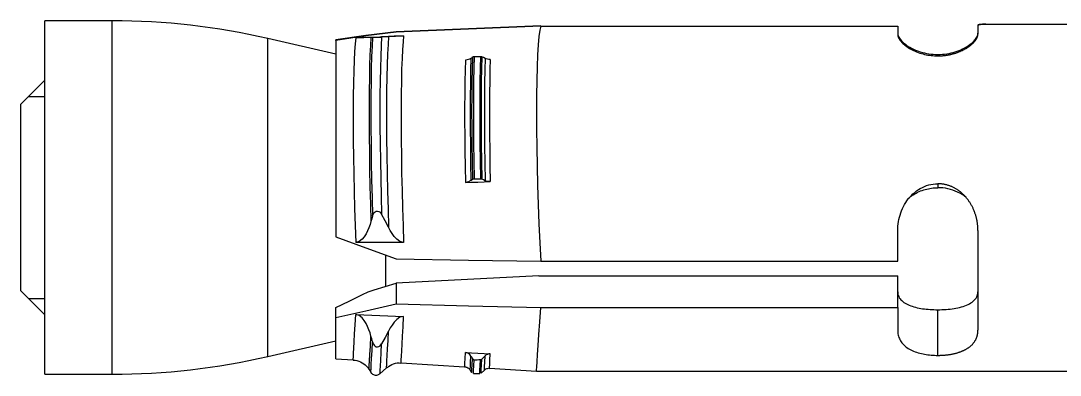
# Model space of a CAD drawing. Header units: millimetres. Extents: x 296 to 4896, y 152 to 3333.
# Drawn here: x 2811.9 to 2863.7, y 1322.6 to 1340.3 of the extents above; entities that cross this region are included whole.
import ezdxf

# ---------------------------------------------------------------- set-up
doc = ezdxf.new("R2010")
doc.units = ezdxf.units.MM
doc.linetypes.add('DASHED', pattern=[0.25, 0.15625, -0.09375])
doc.layers.add('1', color=1, linetype='DASHED')

# ---------------------------------------------------------------- blocks, each defined once
blk = doc.blocks.new('HSL-3-G M12-50')
at = {"layer": '1', "color": 3, "linetype": 'Continuous'}
for p, q in [((-144.445, 8.8), (-147.8, 8.8)), ((-147.8, 0), (-147.8, 8.8)), ((-105.3, 8.535), (-105.3, 8.137)), ((-101.3, 8.566), (-101.3, 8.137)), ((-133.3, 7.135), (-136.684, 7.916)), ((-133.3, 7.816), (-133.3, 7.85)), ((-133.3, 7.816), (-133.3, -1.952)), ((-130.3, 8.259), (-130.3, 8.24)), ((-147.8, 5.851), (-149, 4.65)), ((-148.613, 5.036), (-147.798, 5.036)), ((-149, 0), (-149, 4.65)), ((-149, -4.651), (-149, 0)), ((-147.8, -8.8), (-147.8, 0)), ((-105.3, -3.169), (-105.3, -1.651)), ((-101.3, -1.65), (-101.3, -6.61)), ((-130.8, -4.422), (-130.8, -2.88)), ((-149, -4.651), (-147.8, -5.851)), ((-130.3, -4.263), (-130.3, -5.295)), ((-148.613, -5.036), (-147.798, -5.036)), ((-133.3, -5.981), (-133.3, -5.478)), ((-105.3, -5.484), (-105.3, -6.61)), ((-133.3, -8.038), (-133.3, -5.981)), ((-136.684, -7.916), (-133.3, -7.135)), ((-133.3, -8.038), (-132.434, -8.091)), ((-130.05, -8.237), (-126.882, -8.431)), ((-147.8, -8.8), (-144.445, -8.8)), ((-131.642, -8.567), (-131.556, -8.708)), ((-131.101, -8.776), (-130.774, -8.486)), ((-126.605, -8.597), (-126.531, -8.719)), ((-126.445, -8.767), (-126.13, -8.767)), ((-126.064, -8.742), (-125.897, -8.594)), ((-125.644, -8.507), (-123.296, -8.65)), ((-123.3, -8.65), (-93.3, -8.65))]:
    blk.add_line(p, q, dxfattribs=at)
at = {"layer": '1', "color": 1, "linetype": 'Continuous'}
for p, q in [((-144.445, 0), (-144.445, 8.8)), ((-136.684, 0), (-136.684, 7.916)), ((-144.445, -8.8), (-144.445, 0)), ((-136.684, -7.916), (-136.684, 0))]:
    blk.add_line(p, q, dxfattribs=at)
at = {"layer": '1', "color": 3, "linetype": 'Continuous'}
for points in [[(-123.079, 8.555, 0), (-126.694, 8.408, 0), (-130.3, 8.259, 0)], [(-123.079, 8.535, 0), (-126.694, 8.389, 0), (-130.3, 8.24, 0)], [(-123.079, 8.535, 0), (-123.138, 8.326, 0), (-123.185, 8.016, 0), (-123.222, 7.604, 0), (-123.251, 7.099, 0), (-123.273, 6.508, 0), (-123.288, 5.834, 0), (-123.297, 5.084, 0), (-123.3, 4.27, 0), (-123.297, 3.406, 0), (-123.288, 2.505, 0), (-123.273, 1.568, 0), (-123.251, 0.611, 0), (-123.223, -0.347, 0), (-123.186, -1.306, 0), (-123.138, -2.252, 0), (-123.079, -3.169, 0)], [(-123.079, 8.535, 0), (-114.189, 8.535, 0), (-105.3, 8.535, 0)], [(-100.9, 8.629, 0), (-100.943, 8.628, 0), (-100.986, 8.628, 0), (-101.027, 8.627, 0), (-101.068, 8.625, 0), (-101.11, 8.623, 0), (-101.148, 8.621, 0), (-101.183, 8.618, 0), (-101.214, 8.614, 0), (-101.241, 8.61, 0), (-101.263, 8.605, 0), (-101.28, 8.6, 0), (-101.291, 8.595, 0), (-101.298, 8.589, 0), (-101.3, 8.583, 0)], [(-100.9, 8.619, 0), (-100.938, 8.619, 0), (-100.975, 8.618, 0), (-101.012, 8.617, 0), (-101.047, 8.616, 0), (-101.081, 8.614, 0), (-101.112, 8.612, 0), (-101.142, 8.61, 0), (-101.169, 8.608, 0), (-101.194, 8.605, 0), (-101.216, 8.601, 0), (-101.236, 8.598, 0), (-101.253, 8.594, 0), (-101.267, 8.59, 0), (-101.279, 8.586, 0), (-101.288, 8.581, 0), (-101.295, 8.576, 0), (-101.298, 8.571, 0), (-101.3, 8.566, 0)], [(-93.3, 8.619, 0), (-97.1, 8.619, 0), (-100.9, 8.619, 0)], [(-130.3, 8.259, 0), (-131.807, 8.076, 0), (-133.3, 7.85, 0)], [(-130.3, 8.24, 0), (-131.807, 8.049, 0), (-133.3, 7.816, 0)], [(-132.307, 7.951, 0), (-131.107, 8, 0), (-129.92, 8.049, 0)], [(-131.549, 7.975, 0), (-131.595, 7.974, 0), (-131.651, 7.973, 0), (-131.715, 7.971, 0), (-131.791, 7.969, 0), (-131.88, 7.966, 0), (-131.989, 7.963, 0), (-132.129, 7.958, 0), (-132.307, 7.951, 0)], [(-131.47, 7.976, 0), (-131.51, 7.975, 0), (-131.549, 7.975, 0)], [(-131.47, 7.976, 0), (-131.45, 7.976, 0), (-131.424, 7.977, 0), (-131.389, 7.978, 0), (-131.343, 7.98, 0), (-131.285, 7.982, 0), (-131.215, 7.985, 0), (-131.15, 7.988, 0), (-131.096, 7.99, 0), (-131.052, 7.992, 0), (-131.017, 7.994, 0)], [(-130.671, 8.013, 0), (-130.838, 8.003, 0), (-131.017, 7.994, 0)], [(-129.92, 8.049, 0), (-130.11, 8.04, 0), (-130.264, 8.033, 0), (-130.388, 8.027, 0), (-130.495, 8.022, 0), (-130.588, 8.017, 0), (-130.671, 8.013, 0)], [(-105.3, 8.179, 0), (-105.298, 8.141, 0), (-105.291, 8.102, 0), (-105.279, 8.062, 0), (-105.263, 8.02, 0), (-105.241, 7.978, 0), (-105.215, 7.934, 0), (-105.184, 7.89, 0), (-105.149, 7.845, 0), (-105.109, 7.799, 0), (-105.064, 7.754, 0), (-105.014, 7.708, 0), (-104.96, 7.662, 0), (-104.901, 7.616, 0), (-104.837, 7.571, 0), (-104.769, 7.526, 0), (-104.696, 7.482, 0), (-104.619, 7.44, 0), (-104.537, 7.399, 0), (-104.451, 7.36, 0), (-104.362, 7.323, 0), (-104.268, 7.288, 0), (-104.171, 7.256, 0), (-104.07, 7.227, 0), (-103.966, 7.201, 0), (-103.859, 7.179, 0), (-103.751, 7.16, 0), (-103.64, 7.145, 0), (-103.527, 7.135, 0), (-103.414, 7.129, 0), (-103.3, 7.126, 0)], [(-105.3, 8.137, 0), (-105.298, 8.103, 0), (-105.293, 8.068, 0), (-105.284, 8.032, 0), (-105.272, 7.996, 0), (-105.257, 7.959, 0), (-105.238, 7.921, 0), (-105.215, 7.883, 0), (-105.189, 7.844, 0), (-105.16, 7.804, 0), (-105.125, 7.762, 0), (-105.086, 7.719, 0), (-105.044, 7.677, 0), (-104.998, 7.635, 0), (-104.949, 7.592, 0), (-104.895, 7.55, 0), (-104.838, 7.509, 0), (-104.778, 7.468, 0), (-104.714, 7.429, 0), (-104.648, 7.39, 0), (-104.579, 7.353, 0), (-104.507, 7.318, 0), (-104.433, 7.284, 0), (-104.356, 7.252, 0), (-104.279, 7.223, 0), (-104.2, 7.196, 0), (-104.119, 7.171, 0), (-104.036, 7.148, 0), (-103.957, 7.128, 0), (-103.877, 7.111, 0), (-103.797, 7.096, 0), (-103.716, 7.083, 0), (-103.634, 7.072, 0), (-103.552, 7.064, 0), (-103.468, 7.058, 0), (-103.385, 7.055, 0), (-103.3, 7.054, 0)], [(-103.3, 7.127, 0), (-103.186, 7.129, 0), (-103.073, 7.135, 0), (-102.961, 7.146, 0), (-102.85, 7.161, 0), (-102.741, 7.179, 0), (-102.634, 7.202, 0), (-102.531, 7.228, 0), (-102.43, 7.257, 0), (-102.333, 7.289, 0), (-102.239, 7.323, 0), (-102.149, 7.36, 0), (-102.063, 7.399, 0), (-101.981, 7.44, 0), (-101.904, 7.483, 0), (-101.831, 7.526, 0), (-101.763, 7.571, 0), (-101.699, 7.616, 0), (-101.64, 7.662, 0), (-101.586, 7.708, 0), (-101.536, 7.754, 0), (-101.491, 7.8, 0), (-101.451, 7.845, 0), (-101.416, 7.89, 0), (-101.385, 7.935, 0), (-101.359, 7.978, 0), (-101.337, 8.021, 0), (-101.321, 8.062, 0), (-101.31, 8.102, 0), (-101.304, 8.141, 0), (-101.3, 8.179, 0)], [(-103.3, 7.054, 0), (-103.267, 7.055, 0), (-103.234, 7.055, 0), (-103.201, 7.056, 0), (-103.168, 7.057, 0), (-103.135, 7.059, 0), (-103.103, 7.061, 0), (-103.07, 7.063, 0), (-103.038, 7.066, 0), (-103.005, 7.069, 0), (-102.973, 7.072, 0), (-102.941, 7.076, 0), (-102.909, 7.08, 0), (-102.877, 7.085, 0), (-102.845, 7.09, 0), (-102.814, 7.095, 0), (-102.782, 7.1, 0), (-102.751, 7.106, 0), (-102.719, 7.112, 0), (-102.688, 7.119, 0), (-102.657, 7.126, 0), (-102.626, 7.133, 0), (-102.595, 7.141, 0), (-102.564, 7.148, 0), (-102.531, 7.157, 0), (-102.499, 7.166, 0), (-102.467, 7.176, 0), (-102.435, 7.185, 0), (-102.403, 7.195, 0), (-102.372, 7.206, 0), (-102.341, 7.217, 0), (-102.311, 7.228, 0), (-102.28, 7.239, 0), (-102.25, 7.251, 0), (-102.22, 7.263, 0), (-102.191, 7.275, 0), (-102.161, 7.288, 0), (-102.131, 7.301, 0), (-102.103, 7.314, 0), (-102.074, 7.328, 0), (-102.046, 7.342, 0), (-102.018, 7.356, 0), (-101.991, 7.37, 0), (-101.964, 7.384, 0), (-101.938, 7.399, 0), (-101.911, 7.414, 0), (-101.886, 7.429, 0), (-101.861, 7.445, 0), (-101.836, 7.46, 0), (-101.812, 7.476, 0), (-101.788, 7.492, 0), (-101.765, 7.508, 0), (-101.742, 7.524, 0), (-101.72, 7.54, 0), (-101.698, 7.556, 0), (-101.677, 7.573, 0), (-101.656, 7.589, 0), (-101.636, 7.606, 0), (-101.616, 7.623, 0), (-101.598, 7.639, 0), (-101.58, 7.655, 0), (-101.562, 7.672, 0), (-101.545, 7.688, 0), (-101.528, 7.705, 0), (-101.512, 7.722, 0), (-101.497, 7.738, 0), (-101.482, 7.755, 0), (-101.467, 7.771, 0), (-101.454, 7.788, 0), (-101.44, 7.805, 0), (-101.428, 7.82, 0), (-101.417, 7.836, 0), (-101.406, 7.851, 0), (-101.396, 7.866, 0), (-101.386, 7.881, 0), (-101.377, 7.897, 0), (-101.368, 7.912, 0), (-101.36, 7.926, 0), (-101.352, 7.941, 0), (-101.345, 7.956, 0), (-101.338, 7.971, 0), (-101.332, 7.985, 0), (-101.327, 7.999, 0), (-101.322, 8.014, 0), (-101.317, 8.028, 0), (-101.313, 8.042, 0), (-101.31, 8.056, 0), (-101.307, 8.07, 0), (-101.304, 8.084, 0), (-101.302, 8.097, 0), (-101.301, 8.111, 0), (-101.3, 8.124, 0), (-101.3, 8.137, 0)], [(-126.565, 6.929, 0), (-126.615, 6.894, 0), (-126.68, 6.867, 0), (-126.757, 6.848, 0), (-126.841, 6.839, 0)], [(-126.565, 6.929, 0), (-126.528, 6.961, 0), (-126.491, 6.994, 0)], [(-126.491, 6.994, 0), (-126.508, 6.414, 0), (-126.521, 5.768, 0), (-126.528, 5.063, 0), (-126.531, 4.304, 0), (-126.528, 3.501, 0), (-126.521, 2.661, 0), (-126.508, 1.793, 0), (-126.491, 0.906, 0)], [(-126.491, 6.994, 0), (-126.486, 6.998, 0), (-126.479, 7.002, 0), (-126.472, 7.006, 0), (-126.464, 7.009, 0), (-126.456, 7.012, 0), (-126.447, 7.015, 0), (-126.437, 7.017, 0), (-126.427, 7.018, 0), (-126.417, 7.019, 0), (-126.406, 7.019, 0)], [(-126.406, 7.019, 0), (-126.327, 7.019, 0), (-126.248, 7.019, 0), (-126.17, 7.019, 0), (-126.091, 7.018, 0)], [(-126.091, 7.018, 0), (-126.079, 7.018, 0), (-126.067, 7.017, 0), (-126.055, 7.015, 0), (-126.044, 7.012, 0), (-126.034, 7.009, 0), (-126.024, 7.005, 0)], [(-126.024, 7.005, 0), (-126.042, 6.425, 0), (-126.054, 5.779, 0), (-126.061, 5.074, 0), (-126.064, 4.315, 0), (-126.061, 3.512, 0), (-126.054, 2.672, 0), (-126.042, 1.804, 0), (-126.024, 0.917, 0)], [(-125.857, 6.925, 0), (-125.94, 6.965, 0), (-126.024, 7.005, 0)], [(-125.603, 6.877, 0), (-125.672, 6.879, 0), (-125.74, 6.888, 0), (-125.802, 6.903, 0), (-125.857, 6.925, 0)], [(-126.565, 0.841, 0), (-126.615, 0.807, 0), (-126.68, 0.779, 0), (-126.757, 0.76, 0), (-126.841, 0.752, 0)], [(-126.841, 0.752, 0), (-126.532, 0.761, 0), (-126.222, 0.771, 0), (-125.912, 0.78, 0), (-125.603, 0.79, 0)], [(-126.565, 0.841, 0), (-126.528, 0.874, 0), (-126.491, 0.906, 0)], [(-126.491, 0.906, 0), (-126.486, 0.91, 0), (-126.479, 0.915, 0), (-126.472, 0.918, 0), (-126.464, 0.922, 0), (-126.456, 0.925, 0), (-126.447, 0.927, 0), (-126.437, 0.929, 0), (-126.427, 0.93, 0), (-126.417, 0.931, 0), (-126.406, 0.932, 0)], [(-126.406, 0.932, 0), (-126.327, 0.931, 0), (-126.248, 0.931, 0), (-126.17, 0.931, 0), (-126.091, 0.931, 0)], [(-126.091, 0.931, 0), (-126.079, 0.93, 0), (-126.067, 0.929, 0), (-126.055, 0.927, 0), (-126.044, 0.924, 0), (-126.034, 0.921, 0), (-126.024, 0.917, 0)], [(-125.857, 0.837, 0), (-125.94, 0.877, 0), (-126.024, 0.917, 0)], [(-125.603, 0.79, 0), (-125.672, 0.791, 0), (-125.74, 0.8, 0), (-125.802, 0.816, 0), (-125.857, 0.837, 0)], [(-105.3, -1.651, 0), (-105.298, -1.539, 0), (-105.291, -1.427, 0), (-105.279, -1.316, 0), (-105.263, -1.204, 0), (-105.241, -1.093, 0), (-105.215, -0.983, 0), (-105.184, -0.874, 0), (-105.149, -0.767, 0), (-105.109, -0.66, 0), (-105.064, -0.556, 0), (-105.014, -0.454, 0), (-104.96, -0.354, 0), (-104.901, -0.256, 0), (-104.837, -0.161, 0), (-104.769, -0.07, 0), (-104.696, 0.018, 0), (-104.619, 0.102, 0), (-104.537, 0.181, 0), (-104.451, 0.256, 0), (-104.362, 0.326, 0), (-104.268, 0.391, 0), (-104.171, 0.45, 0), (-104.07, 0.503, 0), (-103.966, 0.55, 0), (-103.859, 0.59, 0), (-103.751, 0.624, 0), (-103.64, 0.65, 0), (-103.527, 0.668, 0), (-103.414, 0.678, 0), (-103.3, 0.683, 0)], [(-101.3, -1.65, 0), (-101.3, -1.614, 0), (-101.301, -1.578, 0), (-101.302, -1.543, 0), (-101.304, -1.507, 0), (-101.306, -1.472, 0), (-101.308, -1.436, 0), (-101.311, -1.401, 0), (-101.315, -1.365, 0), (-101.319, -1.33, 0), (-101.323, -1.295, 0), (-101.328, -1.26, 0), (-101.334, -1.225, 0), (-101.34, -1.19, 0), (-101.346, -1.156, 0), (-101.353, -1.121, 0), (-101.36, -1.086, 0), (-101.368, -1.052, 0), (-101.376, -1.017, 0), (-101.384, -0.983, 0), (-101.394, -0.949, 0), (-101.403, -0.914, 0), (-101.413, -0.88, 0), (-101.424, -0.846, 0), (-101.435, -0.813, 0), (-101.447, -0.778, 0), (-101.459, -0.742, 0), (-101.472, -0.707, 0), (-101.486, -0.672, 0), (-101.5, -0.637, 0), (-101.515, -0.602, 0), (-101.53, -0.568, 0), (-101.545, -0.534, 0), (-101.561, -0.5, 0), (-101.578, -0.467, 0), (-101.595, -0.434, 0), (-101.613, -0.401, 0), (-101.631, -0.368, 0), (-101.649, -0.335, 0), (-101.669, -0.303, 0), (-101.688, -0.271, 0), (-101.709, -0.239, 0), (-101.729, -0.208, 0), (-101.75, -0.177, 0), (-101.772, -0.147, 0), (-101.794, -0.117, 0), (-101.816, -0.088, 0), (-101.839, -0.059, 0), (-101.862, -0.03, 0), (-101.886, -0.002, 0), (-101.91, 0.026, 0), (-101.934, 0.053, 0), (-101.959, 0.08, 0), (-101.984, 0.106, 0), (-102.01, 0.132, 0), (-102.036, 0.157, 0), (-102.062, 0.182, 0), (-102.089, 0.206, 0), (-102.115, 0.23, 0), (-102.143, 0.253, 0), (-102.17, 0.275, 0), (-102.199, 0.298, 0), (-102.226, 0.319, 0), (-102.254, 0.339, 0), (-102.283, 0.359, 0), (-102.311, 0.379, 0), (-102.34, 0.397, 0), (-102.369, 0.416, 0), (-102.398, 0.433, 0), (-102.428, 0.45, 0), (-102.458, 0.467, 0), (-102.488, 0.483, 0), (-102.518, 0.498, 0), (-102.548, 0.513, 0), (-102.578, 0.527, 0), (-102.607, 0.54, 0), (-102.636, 0.552, 0), (-102.666, 0.564, 0), (-102.695, 0.575, 0), (-102.724, 0.586, 0), (-102.754, 0.596, 0), (-102.783, 0.605, 0), (-102.813, 0.615, 0), (-102.843, 0.623, 0), (-102.873, 0.631, 0), (-102.903, 0.638, 0), (-102.933, 0.645, 0), (-102.963, 0.651, 0), (-102.993, 0.657, 0), (-103.023, 0.662, 0), (-103.054, 0.667, 0), (-103.084, 0.671, 0), (-103.115, 0.675, 0), (-103.145, 0.678, 0), (-103.176, 0.68, 0), (-103.207, 0.682, 0), (-103.238, 0.683, 0), (-103.269, 0.684, 0), (-103.3, 0.685, 0)], [(-104.776, -0.056, 0), (-104.716, -0.004, 0), (-104.653, 0.047, 0), (-104.588, 0.094, 0), (-104.52, 0.14, 0), (-104.45, 0.183, 0), (-104.378, 0.223, 0), (-104.305, 0.26, 0), (-104.231, 0.294, 0), (-104.155, 0.326, 0), (-104.077, 0.355, 0), (-104, 0.381, 0), (-103.925, 0.403, 0), (-103.849, 0.422, 0), (-103.772, 0.439, 0), (-103.695, 0.453, 0), (-103.617, 0.465, 0), (-103.539, 0.474, 0), (-103.46, 0.481, 0), (-103.38, 0.484, 0), (-103.3, 0.486, 0)], [(-101.888, 0.001, 0), (-101.988, 0.078, 0), (-102.093, 0.15, 0), (-102.203, 0.214, 0), (-102.316, 0.271, 0), (-102.432, 0.322, 0), (-102.551, 0.366, 0), (-102.673, 0.403, 0), (-102.796, 0.433, 0), (-102.921, 0.457, 0), (-103.047, 0.474, 0), (-103.173, 0.482, 0), (-103.3, 0.487, 0)], [(-131.47, -0.919, 0), (-131.51, -1.057, 0), (-131.549, -1.195, 0)], [(-131.47, -0.919, 0), (-131.45, -0.862, 0), (-131.424, -0.807, 0), (-131.389, -0.755, 0), (-131.343, -0.71, 0), (-131.285, -0.68, 0), (-131.215, -0.674, 0), (-131.15, -0.696, 0), (-131.096, -0.736, 0), (-131.052, -0.784, 0), (-131.017, -0.837, 0)], [(-130.671, -1.483, 0), (-130.838, -1.158, 0), (-131.017, -0.837, 0)], [(-131.549, -1.195, 0), (-131.595, -1.352, 0), (-131.651, -1.507, 0), (-131.715, -1.66, 0), (-131.791, -1.809, 0), (-131.88, -1.952, 0), (-131.989, -2.084, 0), (-132.129, -2.194, 0), (-132.307, -2.242, 0)], [(-129.92, -2.244, 0), (-130.11, -2.191, 0), (-130.264, -2.076, 0), (-130.388, -1.939, 0), (-130.495, -1.792, 0), (-130.588, -1.64, 0), (-130.671, -1.483, 0)], [(-133.3, -1.952, 0), (-131.807, -2.511, 0), (-130.3, -3.06, 0)], [(-129.92, -2.244, 0), (-131.107, -2.243, 0), (-132.307, -2.242, 0)], [(-130.3, -3.06, 0), (-126.694, -3.115, 0), (-123.079, -3.169, 0)], [(-123.079, -3.169, 0), (-114.189, -3.169, 0), (-105.3, -3.169, 0)], [(-123.19, -3.899, 0), (-126.745, -4.082, 0), (-130.3, -4.263, 0)], [(-123.19, -3.899, 0), (-114.245, -3.899, 0), (-105.3, -3.899, 0)], [(-105.3, -5.484, 0), (-105.3, -4.692, 0), (-105.3, -3.899, 0)], [(-131.964, -4.831, 0), (-131.683, -4.707, 0), (-131.396, -4.607, 0)], [(-131.396, -4.607, 0), (-130.846, -4.437, 0), (-130.3, -4.263, 0)], [(-133.3, -5.478, 0), (-132.631, -5.156, 0), (-131.964, -4.831, 0)], [(-105.3, -4.7, 0), (-105.297, -4.761, 0), (-105.287, -4.821, 0), (-105.271, -4.879, 0), (-105.248, -4.936, 0), (-105.219, -4.99, 0), (-105.183, -5.041, 0), (-105.143, -5.091, 0), (-105.097, -5.138, 0), (-105.046, -5.182, 0), (-104.99, -5.224, 0), (-104.929, -5.263, 0), (-104.865, -5.3, 0), (-104.796, -5.334, 0), (-104.724, -5.365, 0), (-104.649, -5.395, 0), (-104.571, -5.421, 0), (-104.49, -5.446, 0), (-104.407, -5.468, 0), (-104.322, -5.489, 0), (-104.235, -5.507, 0), (-104.146, -5.523, 0), (-104.056, -5.538, 0), (-103.964, -5.55, 0), (-103.872, -5.561, 0), (-103.778, -5.57, 0), (-103.683, -5.578, 0), (-103.588, -5.583, 0), (-103.492, -5.587, 0), (-103.396, -5.589, 0), (-103.3, -5.59, 0)], [(-103.3, -5.59, 0), (-103.197, -5.589, 0), (-103.094, -5.587, 0), (-102.992, -5.582, 0), (-102.89, -5.576, 0), (-102.789, -5.567, 0), (-102.689, -5.557, 0), (-102.59, -5.544, 0), (-102.492, -5.53, 0), (-102.397, -5.513, 0), (-102.303, -5.494, 0), (-102.211, -5.473, 0), (-102.122, -5.449, 0), (-102.035, -5.423, 0), (-101.951, -5.395, 0), (-101.871, -5.363, 0), (-101.794, -5.329, 0), (-101.721, -5.292, 0), (-101.653, -5.252, 0), (-101.59, -5.209, 0), (-101.532, -5.164, 0), (-101.48, -5.115, 0), (-101.434, -5.063, 0), (-101.394, -5.009, 0), (-101.36, -4.951, 0), (-101.333, -4.892, 0), (-101.315, -4.83, 0), (-101.305, -4.765, 0), (-101.3, -4.7, 0)], [(-133.3, -5.981, 0), (-131.807, -5.653, 0), (-130.3, -5.295, 0)], [(-130.3, -5.295, 0), (-126.694, -5.39, 0), (-123.079, -5.484, 0)], [(-123.3, -8.65, 0), (-123.297, -8.597, 0), (-123.288, -8.44, 0), (-123.272, -8.179, 0), (-123.25, -7.819, 0), (-123.222, -7.366, 0), (-123.185, -6.821, 0), (-123.138, -6.191, 0), (-123.079, -5.484, 0)], [(-123.079, -5.484, 0), (-114.189, -5.484, 0), (-105.3, -5.484, 0)], [(-132.307, -5.825, 0), (-131.107, -5.874, 0), (-129.92, -5.923, 0)], [(-131.549, -6.905, 0), (-131.595, -6.746, 0), (-131.651, -6.589, 0), (-131.715, -6.433, 0), (-131.791, -6.28, 0), (-131.88, -6.133, 0), (-131.989, -5.996, 0), (-132.129, -5.881, 0), (-132.307, -5.825, 0)], [(-129.92, -5.923, 0), (-130.11, -5.968, 0), (-130.264, -6.076, 0), (-130.388, -6.209, 0), (-130.495, -6.351, 0), (-130.588, -6.5, 0), (-130.671, -6.654, 0)], [(-130.671, -6.654, 0), (-130.838, -6.972, 0), (-131.017, -7.286, 0)], [(-105.3, -6.61, 0), (-105.298, -6.674, 0), (-105.293, -6.736, 0), (-105.284, -6.796, 0), (-105.272, -6.856, 0), (-105.257, -6.914, 0), (-105.238, -6.971, 0), (-105.215, -7.026, 0), (-105.189, -7.08, 0), (-105.16, -7.133, 0), (-105.125, -7.188, 0), (-105.086, -7.24, 0), (-105.044, -7.29, 0), (-104.998, -7.339, 0), (-104.949, -7.386, 0), (-104.895, -7.431, 0), (-104.838, -7.473, 0), (-104.778, -7.514, 0), (-104.714, -7.552, 0), (-104.648, -7.588, 0), (-104.579, -7.622, 0), (-104.507, -7.653, 0), (-104.433, -7.682, 0), (-104.356, -7.709, 0), (-104.279, -7.733, 0), (-104.2, -7.755, 0), (-104.119, -7.775, 0), (-104.036, -7.793, 0), (-103.957, -7.808, 0), (-103.877, -7.821, 0), (-103.797, -7.832, 0), (-103.716, -7.842, 0), (-103.634, -7.849, 0), (-103.552, -7.855, 0), (-103.468, -7.86, 0), (-103.385, -7.862, 0), (-103.3, -7.863, 0)], [(-103.3, -7.863, 0), (-103.269, -7.863, 0), (-103.238, -7.862, 0), (-103.207, -7.862, 0), (-103.176, -7.861, 0), (-103.145, -7.86, 0), (-103.115, -7.859, 0), (-103.084, -7.857, 0), (-103.054, -7.856, 0), (-103.023, -7.854, 0), (-102.993, -7.851, 0), (-102.963, -7.849, 0), (-102.933, -7.846, 0), (-102.903, -7.843, 0), (-102.873, -7.84, 0), (-102.843, -7.837, 0), (-102.813, -7.833, 0), (-102.783, -7.83, 0), (-102.754, -7.825, 0), (-102.724, -7.821, 0), (-102.695, -7.817, 0), (-102.666, -7.812, 0), (-102.636, -7.807, 0), (-102.607, -7.801, 0), (-102.578, -7.796, 0), (-102.548, -7.79, 0), (-102.518, -7.783, 0), (-102.488, -7.777, 0), (-102.458, -7.77, 0), (-102.428, -7.762, 0), (-102.398, -7.755, 0), (-102.369, -7.747, 0), (-102.34, -7.739, 0), (-102.311, -7.73, 0), (-102.283, -7.722, 0), (-102.254, -7.712, 0), (-102.226, -7.703, 0), (-102.199, -7.693, 0), (-102.17, -7.683, 0), (-102.143, -7.673, 0), (-102.115, -7.662, 0), (-102.089, -7.651, 0), (-102.062, -7.64, 0), (-102.036, -7.628, 0), (-102.01, -7.616, 0), (-101.984, -7.604, 0), (-101.959, -7.592, 0), (-101.934, -7.579, 0), (-101.91, -7.566, 0), (-101.886, -7.552, 0), (-101.862, -7.538, 0), (-101.839, -7.524, 0), (-101.816, -7.51, 0), (-101.794, -7.495, 0), (-101.772, -7.48, 0), (-101.75, -7.465, 0), (-101.729, -7.449, 0), (-101.709, -7.433, 0), (-101.689, -7.417, 0), (-101.669, -7.401, 0), (-101.649, -7.384, 0), (-101.631, -7.367, 0), (-101.613, -7.349, 0), (-101.595, -7.332, 0), (-101.578, -7.314, 0), (-101.562, -7.297, 0), (-101.545, -7.278, 0), (-101.53, -7.26, 0), (-101.515, -7.241, 0), (-101.5, -7.222, 0), (-101.486, -7.203, 0), (-101.472, -7.183, 0), (-101.459, -7.163, 0), (-101.447, -7.143, 0), (-101.435, -7.124, 0), (-101.424, -7.104, 0), (-101.413, -7.085, 0), (-101.403, -7.065, 0), (-101.394, -7.045, 0), (-101.384, -7.025, 0), (-101.376, -7.005, 0), (-101.368, -6.984, 0), (-101.36, -6.964, 0), (-101.353, -6.943, 0), (-101.346, -6.922, 0), (-101.34, -6.901, 0), (-101.334, -6.88, 0), (-101.328, -6.858, 0), (-101.323, -6.837, 0), (-101.319, -6.815, 0), (-101.315, -6.793, 0), (-101.311, -6.771, 0), (-101.308, -6.748, 0), (-101.306, -6.726, 0), (-101.304, -6.703, 0), (-101.302, -6.68, 0), (-101.301, -6.657, 0), (-101.3, -6.634, 0), (-101.3, -6.61, 0)], [(-131.47, -7.185, 0), (-131.51, -7.045, 0), (-131.549, -6.905, 0)], [(-131.47, -7.185, 0), (-131.45, -7.243, 0), (-131.424, -7.299, 0), (-131.389, -7.353, 0), (-131.343, -7.4, 0), (-131.285, -7.433, 0), (-131.215, -7.441, 0), (-131.15, -7.422, 0), (-131.096, -7.384, 0), (-131.052, -7.338, 0), (-131.017, -7.286, 0)], [(-126.841, -7.714, 0), (-126.532, -7.734, 0), (-126.222, -7.753, 0), (-125.912, -7.772, 0), (-125.603, -7.791, 0)], [(-126.565, -7.895, 0), (-126.615, -7.825, 0), (-126.68, -7.769, 0), (-126.757, -7.731, 0), (-126.841, -7.714, 0)], [(-132.434, -8.101, 0), (-132.34, -8.103, 0), (-132.248, -8.119, 0), (-132.158, -8.146, 0), (-132.071, -8.184, 0), (-131.988, -8.228, 0), (-131.909, -8.28, 0), (-131.835, -8.338, 0), (-131.767, -8.403, 0), (-131.707, -8.475, 0), (-131.655, -8.554, 0)], [(-130.749, -8.476, 0), (-130.677, -8.414, 0), (-130.599, -8.362, 0), (-130.515, -8.32, 0), (-130.426, -8.286, 0), (-130.334, -8.259, 0), (-130.241, -8.241, 0), (-130.147, -8.235, 0), (-130.054, -8.246, 0)], [(-126.565, -7.895, 0), (-126.528, -7.961, 0), (-126.491, -8.027, 0)], [(-126.491, -8.027, 0), (-126.486, -8.036, 0), (-126.479, -8.044, 0), (-126.472, -8.052, 0), (-126.464, -8.058, 0), (-126.456, -8.064, 0), (-126.447, -8.069, 0), (-126.437, -8.073, 0), (-126.427, -8.076, 0), (-126.417, -8.078, 0), (-126.406, -8.078, 0)], [(-126.406, -8.078, 0), (-126.327, -8.078, 0), (-126.248, -8.078, 0), (-126.17, -8.077, 0), (-126.091, -8.077, 0)], [(-126.091, -8.077, 0), (-126.079, -8.076, 0), (-126.067, -8.074, 0), (-126.055, -8.07, 0), (-126.044, -8.064, 0), (-126.034, -8.057, 0), (-126.024, -8.049, 0)], [(-125.857, -7.887, 0), (-125.94, -7.968, 0), (-126.024, -8.049, 0)], [(-125.603, -7.791, 0), (-125.672, -7.794, 0), (-125.74, -7.812, 0), (-125.802, -7.844, 0), (-125.857, -7.887, 0)], [(-131.554, -8.705, 0), (-131.531, -8.742, 0), (-131.501, -8.774, 0), (-131.467, -8.801, 0), (-131.428, -8.823, 0), (-131.387, -8.839, 0), (-131.344, -8.848, 0), (-131.3, -8.851, 0), (-131.257, -8.848, 0), (-131.213, -8.839, 0), (-131.172, -8.823, 0), (-131.134, -8.802, 0), (-131.101, -8.773, 0)], [(-126.884, -8.435, 0), (-126.842, -8.438, 0), (-126.802, -8.446, 0), (-126.764, -8.459, 0), (-126.727, -8.478, 0), (-126.692, -8.501, 0), (-126.661, -8.528, 0), (-126.633, -8.558, 0), (-126.611, -8.592, 0)], [(-125.89, -8.592, 0), (-125.855, -8.564, 0), (-125.817, -8.541, 0), (-125.777, -8.523, 0), (-125.733, -8.511, 0), (-125.689, -8.506, 0), (-125.645, -8.511, 0)]]:
    blk.add_polyline3d(points, dxfattribs=at)
at = {"layer": '1', "color": 1, "linetype": 'Continuous'}
for points in [[(-132.307, 7.951, 0), (-132.337, 7.653, 0), (-132.364, 7.276, 0), (-132.387, 6.824, 0), (-132.405, 6.301, 0), (-132.419, 5.713, 0), (-132.429, 5.064, 0), (-132.433, 4.363, 0), (-132.433, 3.615, 0), (-132.429, 2.829, 0), (-132.419, 2.012, 0), (-132.405, 1.172, 0), (-132.387, 0.318, 0), (-132.364, -0.541, 0), (-132.337, -1.398, 0), (-132.307, -2.242, 0)], [(-131.549, 7.975, 0), (-131.575, 7.576, 0), (-131.597, 7.106, 0), (-131.615, 6.568, 0), (-131.628, 5.967, 0), (-131.637, 5.309, 0), (-131.642, 4.601, 0), (-131.642, 3.847, 0), (-131.637, 3.057, 0), (-131.628, 2.236, 0), (-131.615, 1.392, 0), (-131.597, 0.534, 0), (-131.575, -0.331, 0), (-131.549, -1.195, 0)], [(-131.47, 7.976, 0), (-131.496, 7.534, 0), (-131.517, 7.016, 0), (-131.534, 6.427, 0), (-131.546, 5.774, 0), (-131.553, 5.062, 0), (-131.556, 4.299, 0), (-131.553, 3.491, 0), (-131.546, 2.648, 0), (-131.534, 1.777, 0), (-131.517, 0.886, 0), (-131.496, -0.016, 0), (-131.47, -0.919, 0)], [(-131.017, 7.994, 0), (-131.042, 7.55, 0), (-131.063, 7.032, 0), (-131.08, 6.446, 0), (-131.092, 5.796, 0), (-131.099, 5.089, 0), (-131.101, 4.332, 0), (-131.099, 3.532, 0), (-131.092, 2.697, 0), (-131.08, 1.834, 0), (-131.063, 0.952, 0), (-131.042, 0.058, 0), (-131.017, -0.837, 0)], [(-130.671, 8.013, 0), (-130.699, 7.624, 0), (-130.723, 7.155, 0), (-130.743, 6.609, 0), (-130.758, 5.993, 0), (-130.768, 5.314, 0), (-130.773, 4.577, 0), (-130.773, 3.79, 0), (-130.768, 2.963, 0), (-130.758, 2.103, 0), (-130.743, 1.219, 0), (-130.723, 0.321, 0), (-130.699, -0.583, 0), (-130.671, -1.483, 0)], [(-129.92, 8.049, 0), (-129.951, 7.753, 0), (-129.979, 7.377, 0), (-130.002, 6.923, 0), (-130.021, 6.397, 0), (-130.035, 5.803, 0), (-130.045, 5.148, 0), (-130.049, 4.439, 0), (-130.049, 3.683, 0), (-130.045, 2.887, 0), (-130.035, 2.059, 0), (-130.021, 1.209, 0), (-130.002, 0.345, 0), (-129.979, -0.525, 0), (-129.951, -1.391, 0), (-129.92, -2.244, 0)], [(-126.841, 6.839, 0), (-126.857, 6.334, 0), (-126.869, 5.773, 0), (-126.878, 5.162, 0), (-126.882, 4.505, 0), (-126.882, 3.809, 0), (-126.878, 3.079, 0), (-126.869, 2.322, 0), (-126.857, 1.544, 0), (-126.841, 0.752, 0)], [(-126.565, 6.929, 0), (-126.582, 6.352, 0), (-126.595, 5.708, 0), (-126.603, 5.003, 0), (-126.605, 4.244, 0), (-126.603, 3.44, 0), (-126.595, 2.599, 0), (-126.582, 1.729, 0), (-126.565, 0.841, 0)], [(-126.406, 7.019, 0), (-126.423, 6.439, 0), (-126.435, 5.792, 0), (-126.443, 5.086, 0), (-126.445, 4.328, 0), (-126.443, 3.525, 0), (-126.435, 2.685, 0), (-126.423, 1.818, 0), (-126.406, 0.932, 0)], [(-126.091, 7.018, 0), (-126.108, 6.438, 0), (-126.12, 5.792, 0), (-126.128, 5.086, 0), (-126.13, 4.328, 0), (-126.128, 3.525, 0), (-126.12, 2.685, 0), (-126.108, 1.818, 0), (-126.091, 0.931, 0)], [(-125.857, 6.925, 0), (-125.874, 6.35, 0), (-125.887, 5.706, 0), (-125.894, 5.001, 0), (-125.897, 4.242, 0), (-125.894, 3.438, 0), (-125.887, 2.596, 0), (-125.874, 1.726, 0), (-125.857, 0.837, 0)], [(-125.603, 6.877, 0), (-125.619, 6.372, 0), (-125.631, 5.811, 0), (-125.639, 5.199, 0), (-125.643, 4.543, 0), (-125.643, 3.847, 0), (-125.639, 3.117, 0), (-125.631, 2.36, 0), (-125.619, 1.582, 0), (-125.603, 0.79, 0)], [(-103.3, 0.685, 0), (-103.3, 0.586, 0), (-103.3, 0.487, 0)], [(-103.3, -7.863, 0), (-103.3, -6.727, 0), (-103.3, -5.59, 0)], [(-132.434, -8.091, 0), (-132.432, -8.054, 0), (-132.425, -7.943, 0), (-132.415, -7.76, 0), (-132.4, -7.505, 0), (-132.382, -7.181, 0), (-132.361, -6.79, 0), (-132.335, -6.337, 0), (-132.307, -5.825, 0)], [(-130.05, -8.237, 0), (-130.048, -8.199, 0), (-130.041, -8.086, 0), (-130.03, -7.898, 0), (-130.016, -7.638, 0), (-129.997, -7.307, 0), (-129.975, -6.908, 0), (-129.949, -6.445, 0), (-129.92, -5.923, 0)], [(-130.774, -8.486, 0), (-130.771, -8.447, 0), (-130.764, -8.331, 0), (-130.754, -8.139, 0), (-130.739, -7.873, 0), (-130.72, -7.534, 0), (-130.697, -7.127, 0), (-130.671, -6.654, 0)], [(-131.642, -8.567, 0), (-131.639, -8.52, 0), (-131.631, -8.378, 0), (-131.618, -8.142, 0), (-131.6, -7.816, 0), (-131.576, -7.402, 0), (-131.549, -6.905, 0)], [(-131.556, -8.708, 0), (-131.553, -8.665, 0), (-131.546, -8.535, 0), (-131.533, -8.32, 0), (-131.517, -8.021, 0), (-131.495, -7.641, 0), (-131.47, -7.185, 0)], [(-131.101, -8.776, 0), (-131.098, -8.733, 0), (-131.091, -8.606, 0), (-131.079, -8.395, 0), (-131.063, -8.103, 0), (-131.042, -7.732, 0), (-131.017, -7.286, 0)], [(-126.882, -8.431, 0), (-126.879, -8.386, 0), (-126.871, -8.25, 0), (-126.859, -8.025, 0), (-126.841, -7.714, 0)], [(-126.605, -8.597, 0), (-126.602, -8.553, 0), (-126.595, -8.42, 0), (-126.582, -8.2, 0), (-126.565, -7.895, 0)], [(-126.531, -8.719, 0), (-126.528, -8.676, 0), (-126.52, -8.545, 0), (-126.508, -8.328, 0), (-126.491, -8.027, 0)], [(-126.445, -8.767, 0), (-126.443, -8.723, 0), (-126.435, -8.593, 0), (-126.423, -8.377, 0), (-126.406, -8.078, 0)], [(-126.13, -8.767, 0), (-126.127, -8.723, 0), (-126.12, -8.593, 0), (-126.108, -8.377, 0), (-126.091, -8.077, 0)], [(-126.064, -8.742, 0), (-126.061, -8.698, 0), (-126.054, -8.567, 0), (-126.041, -8.35, 0), (-126.024, -8.049, 0)], [(-125.897, -8.594, 0), (-125.894, -8.549, 0), (-125.886, -8.415, 0), (-125.874, -8.194, 0), (-125.857, -7.887, 0)], [(-125.644, -8.507, 0), (-125.641, -8.461, 0), (-125.633, -8.326, 0), (-125.62, -8.102, 0), (-125.603, -7.791, 0)]]:
    blk.add_polyline3d(points, dxfattribs=at)
at = {"layer": '1', "color": 3, "linetype": 'Continuous'}
for centre, start, end in [((-144.445, -25.7), 77, 90), ((-144.445, 25.7), 270, 283)]:
    blk.add_arc(centre, 34.5, start, end, dxfattribs=at)

msp = doc.modelspace()

# ---------------------------------------------------------------- block references
msp.add_blockref('HSL-3-G M12-50', (2960.9, 1331.477))

doc.saveas('drawing.dxf')
